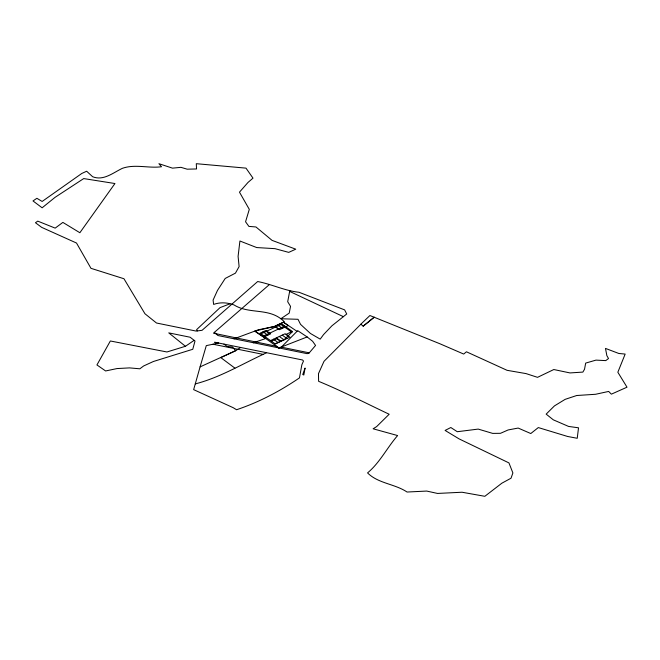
<?xml version="1.0" encoding="UTF-8"?>
<svg xmlns="http://www.w3.org/2000/svg" width="660" height="660" viewBox="0 0 660 660"><rect width="100%" height="100%" fill="white"/><g stroke="black" fill="none" stroke-linecap="round" stroke-linejoin="round"><path stroke-width="0.99" d="M289.814 290.565L287.694 301.702L290.54 306.38L289.22 313.096L280.871 318.739C266.805 308.113 248.482 314.094 233.945 304.887C227.263 302.527 220.498 302 213.634 304.417L213.089 300.085L217.495 290.392L225.225 278.438L235.447 273.141L239.11 266.59L238.095 256.377L239.918 241.007L256.707 247.558L274.997 248.663L288.725 252.376L295.754 249.183L272.06 240.372L255.956 226.966L248.894 226.397L245.561 221.776L249.298 209.352L239.473 192.159L247.995 182.449L252.995 178.142L245.998 168.135L196.292 163.696L196.54 168.96L187.16 169.183L180.947 167.335L172.491 168.143L158.92 163.696L161.518 166.741C148.615 168.523 135.151 163.837 122.422 168.308C113.165 172.681 103.488 181.12 92.647 176.731L86.641 171.229L81.774 173.473L42.149 201.457L36.886 198.297L33 200.937L42.133 207.801L55.052 197.348L83.713 178.579L114.947 183.529L79.868 232.733L62.873 222.403L55.176 228.121L37.752 221.125L35.458 222.733L41.679 227.362L76.51 243.037L90.973 268.323L123.956 278.743L144.952 313.748L156.486 323.012L196.119 331.081L202.059 330.313L257.68 281.531C271.738 284.237 284.757 290.73 299.062 292.289L344.611 309.878L346.723 313.995L331.93 325.792L323.557 334.579L320.207 339.133L310.423 333.465L300.564 324.373L298.015 319.3L280.871 318.739L284.427 321.725L274.395 326.486L255.131 330.982L278.957 347.944L307.156 336.947L312.625 341.294L315.562 345.452L308.83 353.339L307.082 353.661L217.957 335.536L214.376 332.359L213.485 333.193L276.639 346.294L278.627 348.059L281.333 347.152L297.709 330.652L307.156 336.947M200.087 366.877L193.652 389.639L233.269 407.731L236.569 409.736C259.116 402.179 279.914 391.198 299.45 377.899L301.867 364.733L303.501 361.02L302.552 359.989L214.648 342.218L217.082 343.382L218.699 343.043L206.291 345.625L200.087 366.877L235.736 350.674L240.57 347.515M360.888 324.209L324.01 361.317L318.475 373.651L318.607 381.315C342.623 391.215 365.722 403.169 389.169 414.241L376.612 426.624L373.106 428.785L397.617 435.559C387.082 447.67 379.97 462.511 367.562 472.906C378.155 483.565 394.754 483.788 407.063 492.03L426.715 491.065L437.531 493.441L462.025 492.236L484.836 496.303L501.88 483.178L511.021 478.219L512.886 472.948L508.942 462.907L459.063 438.875L445.096 430.427L450.829 427.515L457.281 431.714L478.203 429.091L492.673 433.389L500.478 433.315L508.134 429.957L518.158 428.06L530.788 433.537L538.304 427.573L567.658 436.483L577.236 438.281L578.523 427.812L568.59 426.434L553.303 419.826L546.158 414.125L554.449 405.9L565.133 399.358L576.733 395.505L595.592 394.276L608.66 391.438L611.358 394.168L627 387.189L617.842 372.24L625.16 354.073L618.824 353.479L605.484 348.406L606.862 355.666L608.52 358.537L605.764 360.608L595.98 360.121L585.676 363.099L584.529 369.245L582.887 372.091L570.009 372.933L553.814 369.534L537.537 377.338L526.078 373.609L507.07 370.318L466.447 351.788L463.691 354.057L439.898 343.761L369.913 315.521L360.855 324.192L363.19 326.18L374.195 317.245M214.376 332.359L269.428 284.542M363.165 326.164L374.162 317.237M185.444 346.286L194.155 340.329L195.013 340.997L192.769 349.28L153.384 361.498L143.616 365.978L139.854 368.8L129.508 367.892L116.977 368.569L105.617 370.969L96.938 364.939L110.352 340.981L166.947 351.978L185.444 346.286L168.762 332.879L190.138 337.235L194.155 340.329M266.392 352.803L263.134 354.379C240.785 364.782 219.367 377.718 195.294 383.897M261.079 333.836L281.985 324.052L292.545 331.567L284.336 339.521L275.121 343.835M263.868 335.825L269.156 333.349L266.368 331.361M269.75 333.135L283.816 326.486M264.85 336.542L270.699 333.803L265.955 330.429L260.114 333.168L275.278 343.967L289.888 337.128L285.153 333.754L270.542 340.593M271.45 341.22L276.738 338.745L280.409 341.36M291.398 331.889L286.093 334.373L288.139 335.833M229.919 303.839L220.06 307.609L196.63 329.62L197.398 330.916M274.395 326.486L258.324 329.802L234.052 338.827M253.308 342.804L265.7 338.506L254.62 331.163M212.982 344.231L263.134 354.379M281.333 347.152L309.193 352.828M289.625 291.398L343.382 316.66M283.437 322.195L297.033 331.337M280.574 323.59L285.31 326.964M281.02 324.497L291.868 332.219M277.646 324.959L282.389 328.334M275.723 326.98L278.512 328.969M282.224 335.123L286.968 338.498M279.304 336.484L284.048 339.867M276.383 337.854L281.119 341.228M263.035 331.798L267.778 335.173M273.463 339.224L278.198 342.598M234.902 368.132L220.786 357.604L235.736 350.674L232.526 347.045L227.007 346.442L223.946 344.108M305.044 368.197L303.831 374.995L302.742 374.542L305.044 368.197M283.495 322.228L274.725 326.329L279.46 329.703L288.23 325.603L283.495 322.228"/></g></svg>
